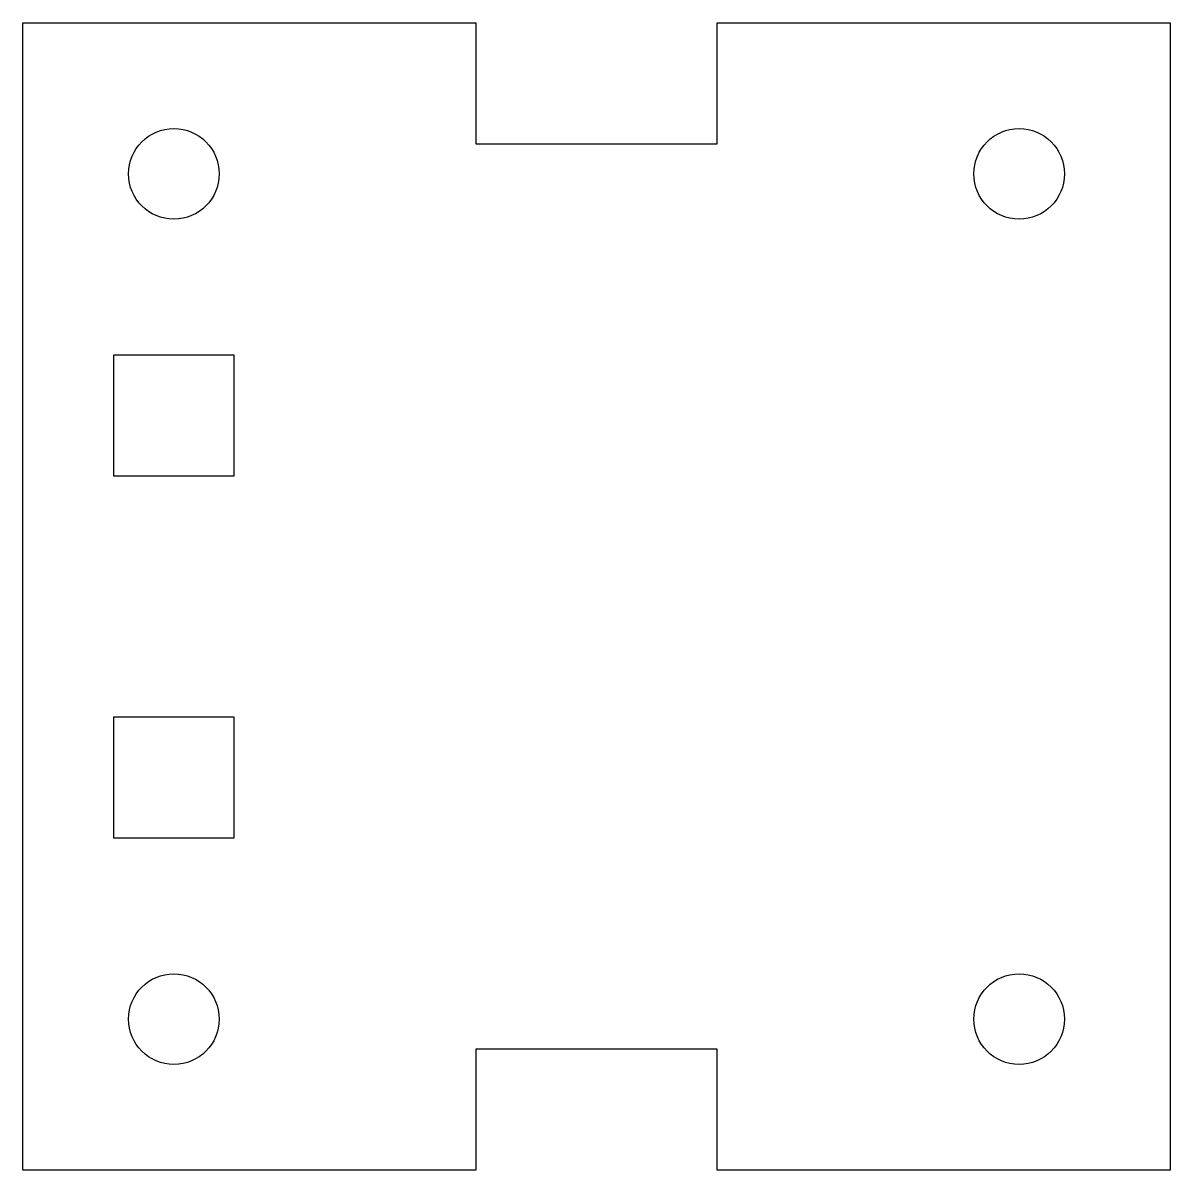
# Model space of a CAD drawing. Header units: millimetres. Extents: x -169 to -131, y -19 to 19.
import ezdxf

# ---------------------------------------------------------------- set-up
doc = ezdxf.new("R2010")
doc.units = ezdxf.units.MM
doc.layers.get('0').update_dxf_attribs({"linetype": 'CONTINUOUS'})

msp = doc.modelspace()

# ---------------------------------------------------------------- linework, layer by layer
for points in [[(-154, -15), (-154, -19), (-169, -19), (-169, 19), (-154, 19), (-154, 15), (-146, 15), (-146, 19), (-131, 19), (-131, -19), (-146, -19), (-146, -15)], [(-166, 4), (-162, 4), (-162, 8), (-166, 8)], [(-166, -4), (-166, -8), (-162, -8), (-162, -4)]]:
    msp.add_lwpolyline(points, close=True)
for centre in [(-164, 14), (-136, 14), (-164, -14), (-136, -14)]:
    msp.add_circle(centre, 1.5)

doc.saveas('drawing.dxf')
